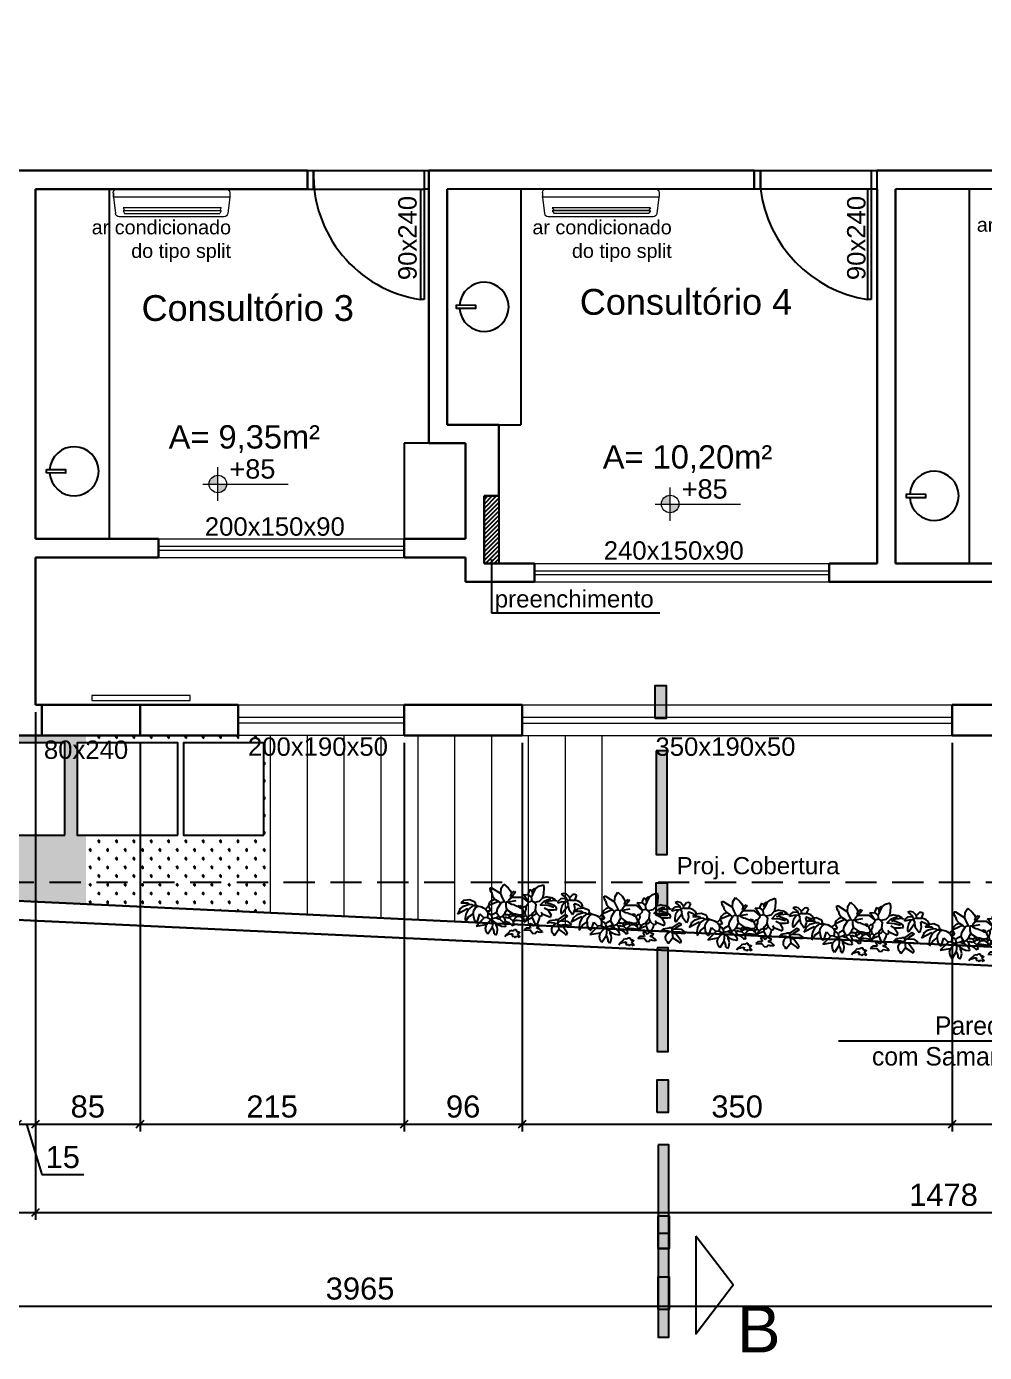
# Model space of a CAD drawing. Extents: x -165 to 197, y 154 to 653.
# Drawn here: x 113.43 to 121.23, y 470.75 to 481.55 of the extents above; entities that cross this region are included whole.
import ezdxf
from ezdxf.enums import TextEntityAlignment as Align

# ---------------------------------------------------------------- set-up
doc = ezdxf.new("R2010")
doc.units = 0
doc.header["$MEASUREMENT"] = 0
doc.header["$PDMODE"] = 3
doc.header["$PDSIZE"] = 0.1
doc.linetypes.add('HIDDEN2', pattern=[4.7625, 3.175, -1.5875])
doc.layers.get('0').update_dxf_attribs({"linetype": 'CONTINUOUS'})
doc.layers.get('DEFPOINTS').update_dxf_attribs({"linetype": 'CONTINUOUS'})
for name, color, linetype, lineweight in [('AIT-ESQUADRIA 34', 252, 'CONTINUOUS', 15), ('AIT-PAREDE', 4, 'CONTINUOUS', 30), ('construir', 1, 'CONTINUOUS', 25), ('COTA de NIVEL', 12, 'CONTINUOUS', 20), ('FININHA', 251, 'CONTINUOUS', 25), ('LAYOUT', 251, 'CONTINUOUS', 25), ('TEXTO-190', 190, 'CONTINUOUS', 20)]:
    doc.layers.add(name, color=color, linetype=linetype, lineweight=lineweight)
for name, color, linetype in [('AIT-PORTAS', 2, 'CONTINUOUS'), ('AIT-VEGETAÇÃO 25', 92, 'CONTINUOUS'), ('COTA', 1, 'CONTINUOUS'), ('COTA LUMINO', 9, 'CONTINUOUS'), ('COTA MODIF', 172, 'CONTINUOUS'), ('LINHA CORTE', 7, 'CONTINUOUS'), ('PROJECAO', 5, 'HIDDEN2'), ('TEXTO', 190, 'CONTINUOUS'), ('TXT-LAYOUT', 192, 'CONTINUOUS')]:
    doc.layers.add(name, color=color, linetype=linetype)
doc.styles.add('ARIAL', font='ARIAL.TTF', dxfattribs={"height": 0.18})
doc.styles.add('cota25', font='ARIAL.TTF', dxfattribs={"height": 0.06})
doc.styles.add('PLANTA', font='stylu.ttf', dxfattribs={"height": 0.22})
doc.dimstyles.new('Copy of ISO-25', dxfattribs={"dimtxt": 0.18, "dimasz": 0.06, "dimexe": 0.06, "dimexo": 0.06, "dimgap": 0.05, "dimtad": 1, "dimdec": 0, "dimlfac": 100, "dimdsep": 46, "dimtxsty": 'ARIAL', "dimblk1": 'OBLIQUE', "dimblk2": 'OBLIQUE', "dimsah": 1, "dimcen": 2.5, "dimdle": 0.06, "dimclrd": 256, "dimclre": 256, "dimclrt": 256, "dimadec": 0, "dimazin": 0, "dimtfac": 1, "dimtdec": 0, "dimtmove": 1, "dimatfit": 3, "dimldrblk": 'OBLIQUE', "dimfxl": 0, "dimtolj": 1, "dimtzin": 0, "dimlwd": -1, "dimlwe": -1, "dimarcsym": 0})
pattern_1 = [(360, (72.50787, -1.46317), (0.070710678, 0.070710678), [0.01875, -0.122671356]), (315, (72.50787, -1.46317), (0.070710678, 0.070710678), [0.01875, -0.08125]), (45, (72.50787, -1.46317), (-0.070710678, 0.070710678), [0.01875, -0.08125])]

# ---------------------------------------------------------------- blocks, each defined once
blk = doc.blocks.new('BUSCH1')
for p, q in [((-6.87, 7.43), (-6.56, 7.43)), ((-6.85, 7.18), (-6.87, 7.43)), ((-6.78, 6.73), (-6.85, 7.18)), ((-6.56, 6.36), (-6.78, 6.73)), ((-6.56, 7.43), (-4.64, 6.2)), ((-6.56, 6.36), (-6.33, 5.59)), ((-4.64, 6.2), (-4.49, 6.13)), ((-4.49, 6.13), (-4.38, 7.36)), ((-4.1, 5.22), (-4.49, 6.13)), ((-4.38, 7.36), (-3.78, 8.29)), ((-3.78, 8.29), (-2.83, 7.4)), ((-2.83, 7.4), (-2.4, 6.84)), ((-2.4, 6.84), (-2.1, 6.2)), ((-2.1, 6.2), (-2.34, 5.59)), ((-2.1, 6.2), (-1.41, 6.66)), ((-1.18, 6.43), (-2.1, 5.28)), ((-1.41, 6.66), (-1.18, 6.43)), ((2.05, 7.05), (1.66, 6.2)), ((1.66, 6.2), (1.66, 5.9)), ((2.51, 6.74), (2.05, 7.05)), ((2.74, 6.05), (2.35, 5.36)), ((2.51, 6.74), (3.12, 7.28)), ((2.51, 6.74), (2.58, 6.2)), ((2.58, 6.2), (2.74, 6.05)), ((2.74, 6.05), (3.42, 7.29)), ((3.12, 7.28), (3.43, 7.28)), ((3.42, 7.29), (4.09, 7.8)), ((4.09, 7.8), (5.08, 8.14)), ((5.11, 6.07), (4.89, 5.13)), ((5.08, 8.14), (5.19, 7.4)), ((5.19, 7.4), (5.11, 6.07)), ((9.64, 6.15), (9.09, 6.01)), ((9.09, 6.01), (10.16, 5.16)), ((10.27, 6), (9.64, 6.15)), ((10.7, 5.55), (10.27, 6)), ((12.11, 5.96), (11.68, 5.92)), ((12.55, 5.78), (12.11, 5.96)), ((-13.73, 2.55), (-12.88, 3.32)), ((-12.83, 4.56), (-13.44, 4.03)), ((-13.42, 4.05), (-11.87, 4.05)), ((-12.88, 3.32), (-11.56, 3.74)), ((-11.47, 4.74), (-12.83, 4.56)), ((-11.87, 4.05), (-11.56, 3.74)), ((-10.71, 3.44), (-11.79, 2.59)), ((-11.56, 3.74), (-10.95, 3.67)), ((-10.31, 4.25), (-11.47, 4.74)), ((-10.95, 3.67), (-10.71, 3.44)), ((-10.71, 3.44), (-10.33, 3.44)), ((-10.56, 2.38), (-10.04, 3.14)), ((-10.18, 3.67), (-10.33, 3.44)), ((-10.02, 3.13), (-10.33, 3.44)), ((-10.31, 4.25), (-10.18, 3.67)), ((-9.68, 3.34), (-10.19, 3.69)), ((-9.63, 3.32), (-10.02, 3.13)), ((-8.75, 3.09), (-9.68, 3.34)), ((-8.33, 2.9), (-8.75, 3.09)), ((-7.26, 3.36), (-7.95, 2.67)), ((-7.26, 3.28), (-6.99, 4.11)), ((-7.26, 3.36), (-7.26, 3.28)), ((-7.26, 3.28), (-6.79, 2.44)), ((-6.79, 3.59), (-7.18, 3.44)), ((-6.99, 4.11), (-6.32, 4.7)), ((-5.03, 4.36), (-6.79, 3.59)), ((-6.33, 5.59), (-5.79, 4.9)), ((-6.32, 4.7), (-5.79, 4.9)), ((-5.79, 4.9), (-5.03, 4.43)), ((-4.49, 3.97), (-5.26, 2.74)), ((-5.03, 4.43), (-5.03, 4.36)), ((-5.03, 4.36), (-4.49, 3.97)), ((-4.49, 3.97), (-4.17, 4.25)), ((-4.17, 4.25), (-3.64, 4.36)), ((-3.64, 4.36), (-4.1, 5.22)), ((-3.64, 4.36), (-3.33, 4.05)), ((-3.18, 4.2), (-3.33, 4.05)), ((-3.33, 4.05), (-3.33, 3.28)), ((-3.33, 3.28), (-3.18, 2.74)), ((-2.8, 4.2), (-3.18, 4.2)), ((-2.18, 5.28), (-2.8, 4.43)), ((-2.8, 4.43), (-2.72, 4.28)), ((-2.72, 4.28), (-2.8, 4.2)), ((-2.58, 3.96), (-2.8, 4.2)), ((-2.72, 4.28), (-1.03, 4.59)), ((-2.05, 3.66), (-2.58, 3.96)), ((-2.34, 5.59), (-2.18, 5.28)), ((-2.18, 5.28), (-2.1, 5.28)), ((-2.1, 5.28), (-2.03, 5.28)), ((-1.49, 3.59), (-2.05, 3.66)), ((0.46, 5.28), (-2.03, 5.28)), ((-1.49, 3.59), (-0.64, 3.28)), ((-0.64, 3.28), (-0.26, 3.44)), ((-0.64, 3.28), (-0.18, 2.97)), ((-0.26, 3.44), (0.05, 3.28)), ((0.05, 3.28), (-0.03, 2.97)), ((0.74, 3.2), (0.28, 2.74)), ((1.66, 4.28), (0.46, 5.28)), ((0.74, 5.82), (0.51, 5.9)), ((1.66, 5.9), (0.74, 5.82)), ((0.74, 5.82), (1.79, 4.24)), ((1.12, 3.2), (0.74, 3.2)), ((1.51, 3.67), (1.12, 3.2)), ((1.12, 3.2), (1.13, 2.63)), ((1.59, 3.74), (1.51, 3.67)), ((1.66, 4.2), (1.59, 3.74)), ((1.66, 5.9), (2.35, 5.36)), ((1.66, 4.2), (1.66, 4.28)), ((2.51, 4.43), (1.79, 4.24)), ((2.35, 5.36), (2.51, 4.43)), ((3.05, 4.13), (2.51, 4.43)), ((4.12, 4.36), (3.05, 4.13)), ((3.05, 4.13), (3.43, 3.67)), ((3.28, 2.44), (3.43, 3.67)), ((4.89, 5.13), (4.12, 4.36)), ((4.34, 3.53), (5.27, 4.45)), ((6.13, 3.43), (4.34, 3.53)), ((5.97, 5.43), (4.89, 5.13)), ((4.89, 5.13), (4.89, 5.2)), ((5.27, 4.45), (6.3, 4.92)), ((5.89, 4.13), (5.43, 3.9)), ((6.04, 4.36), (5.89, 4.13)), ((5.89, 4.13), (6.51, 3.9)), ((5.97, 5.43), (6.92, 5.29)), ((6.27, 4.43), (6.04, 4.36)), ((7.44, 3.04), (6.13, 3.43)), ((7.89, 4.59), (6.27, 4.43)), ((6.3, 4.92), (6.78, 4.87)), ((6.51, 3.9), (7.51, 3.51)), ((6.92, 5.29), (7.66, 4.85)), ((7.51, 3.51), (7.97, 3.13)), ((7.66, 4.85), (7.89, 4.59)), ((7.89, 4.59), (8.12, 4.51)), ((8.12, 2.59), (7.97, 3.13)), ((9.01, 4.93), (8.32, 4.39)), ((8.32, 4.39), (8.32, 4.01)), ((9.28, 4.26), (8.32, 4.01)), ((9.21, 3.34), (9, 2.45)), ((10.16, 5.01), (9.01, 4.93)), ((9.86, 4.24), (9.21, 3.34)), ((9.86, 4.24), (9.28, 4.26)), ((10.62, 3.39), (9.47, 1.86)), ((10.39, 4.32), (9.86, 4.24)), ((10.16, 5.16), (10.16, 5.01)), ((10.16, 5.01), (10.47, 4.55)), ((10.47, 4.55), (10.39, 4.32)), ((10.39, 4.32), (10.62, 3.78)), ((11.01, 4.7), (10.47, 4.55)), ((10.62, 3.78), (10.55, 3.55)), ((10.55, 3.55), (10.62, 3.39)), ((10.62, 3.39), (10.77, 2.67)), ((10.93, 5.24), (10.7, 5.55)), ((11.32, 5.55), (10.93, 5.24)), ((10.93, 5.24), (11.01, 4.7)), ((11.01, 4.7), (12.24, 4.7)), ((11.68, 5.92), (11.32, 5.55)), ((12.16, 3.93), (12.01, 3.78)), ((12.18, 2.74), (12.01, 3.78)), ((12.55, 5.78), (12.16, 4.85)), ((12.16, 4.85), (12.24, 4.7)), ((12.16, 3.93), (12.99, 3.59)), ((13.13, 4.37), (12.24, 4.7)), ((12.99, 3.59), (13.7, 2.93)), ((13.63, 3.96), (13.13, 4.37)), ((13.93, 3.24), (13.63, 3.96)), ((13.7, 2.93), (13.93, 3.24)), ((-11.95, 2.74), (-14.23, 1.55)), ((-13.71, 2.59), (-14.23, 1.55)), ((-12.32, 1.49), (-12.49, 0.6)), ((-12.49, 0.6), (-12.43, -0.22)), ((-12.43, -0.22), (-11.7, 0.9)), ((-11.79, 2.59), (-12.32, 1.49)), ((-11.79, 2.59), (-11.95, 2.74)), ((-11.7, 0.9), (-10.68, 1.61)), ((-10.68, 1.61), (-10.56, 2.38)), ((-10.68, 1.61), (-10.63, 0.84)), ((-10.63, 0.84), (-10.35, 0.07)), ((-10.35, 0.07), (-9.84, -0.28)), ((-8.18, 0.67), (-10.03, -1.19)), ((-9.77, -0.26), (-9.18, 1.59)), ((-9.18, 1.59), (-8.33, 0.74)), ((-7.95, 2.67), (-8.33, 2.9)), ((-8.33, 0.74), (-8.18, 0.67)), ((-7.49, 0.74), (-8.18, 0.67)), ((-7.95, 2.67), (-7.56, 2.21)), ((-6.64, 0.36), (-7.72, -0.87)), ((-6.95, 2.21), (-7.56, 2.21)), ((-7.56, 2.21), (-7.41, 1.74)), ((-7.41, 1.74), (-7.49, 0.74)), ((-7.49, 0.74), (-6.64, 0.36)), ((-7.14, 1.7), (-7.41, 1.74)), ((-6.82, 1.48), (-7.14, 1.7)), ((-6.79, 2.44), (-6.95, 2.21)), ((-6.56, 1.13), (-6.82, 1.48)), ((-6.64, 0.36), (-6.49, 0.36)), ((-6.26, 1.44), (-6.56, 1.13)), ((-6.56, 1.13), (-6.41, 0.44)), ((-6.41, 0.44), (-6.49, 0.36)), ((-6.49, 0.36), (-6.26, 0.05)), ((-5.49, 0.67), (-6.41, 0.44)), ((-6.26, 0.05), (-6.41, -1.48)), ((-5.41, 1.9), (-6.26, 1.44)), ((-6.26, 0.05), (-5.49, -0.56)), ((-4.87, 0.98), (-5.49, 0.67)), ((-5.49, 0.67), (-4.95, 0.44)), ((-5.26, 2.74), (-5.41, 1.9)), ((-5.41, 1.9), (-4.87, 0.98)), ((-4.95, 0.44), (-4.8, 0.44)), ((-4.87, 0.98), (-4.64, 0.74)), ((-4.64, 0.74), (-4.8, 0.44)), ((-4.8, 0.44), (-3.87, -0.33)), ((-4.1, 0.98), (-4.64, 0.74)), ((-3.72, 1.44), (-4.1, 0.98)), ((-4.1, 0.98), (-3.72, 0.67)), ((-3.57, 1.82), (-3.72, 1.44)), ((-3.72, 1.44), (-3.03, 1.44)), ((-3.49, 0.82), (-3.72, 0.67)), ((-3.72, 0.67), (-3.41, -0.18)), ((-3.41, 2.05), (-3.57, 1.82)), ((-2.87, 0.59), (-3.49, 0.82)), ((-3.18, 2.59), (-3.41, 2.05)), ((-3.18, 2.74), (-3.18, 2.59)), ((-3.18, 2.59), (-1.95, 1.74)), ((-3.03, 1.44), (-2.64, 1.28)), ((-2.49, 0.74), (-2.87, 0.59)), ((-2.03, 1.67), (-2.64, 1.28)), ((-2.64, 1.28), (-2.57, 0.9)), ((-2.57, 0.9), (-2.49, 0.74)), ((-1.87, 1.13), (-2.49, 0.74)), ((-2.49, 0.74), (-2.49, 0.67)), ((-2.49, 0.67), (-1.8, 0.05)), ((-1.95, 1.74), (-2.03, 1.67)), ((-2.03, 1.67), (-1.95, 1.28)), ((-1.95, 1.74), (-1.49, 1.59)), ((-1.95, 1.28), (-1.87, 1.13)), ((-1.8, 1.05), (-1.87, 1.13)), ((-1.34, 1.36), (-1.8, 1.05)), ((-1.11, 0.74), (-1.8, 0.05)), ((-1.8, 0.05), (-1.72, -0.18)), ((-1.07, 0.1), (-1.73, -0.16)), ((-1.49, 1.59), (-1.34, 1.36)), ((-1.49, 1.59), (-1.18, 1.59)), ((-1.18, 1.59), (-1.34, 1.36)), ((-1.34, 1.36), (-1.34, 1.28)), ((-1.34, 1.28), (-1.11, 0.74)), ((-1.18, 1.59), (-0.87, 1.51)), ((-0.57, 1.05), (-1.11, 0.74)), ((-0.72, 0.13), (-1.07, 0.1)), ((-0.87, 1.51), (-0.11, 1.28)), ((-0.87, 1.51), (-0.57, 1.05)), ((0.82, -0.1), (-0.72, 0.13)), ((-0.57, 1.05), (-0.18, 1.05)), ((-0.18, 2.97), (-0.03, 2.97)), ((-0.11, 1.28), (-0.18, 1.05)), ((-0.18, 1.05), (0.28, 0.74)), ((0.36, 1.36), (-0.11, 1.28)), ((-0.03, 2.97), (0.28, 2.74)), ((0.28, 2.74), (0.43, 2.36)), ((0.28, 0.74), (0.51, 0.67)), ((0.59, 1.59), (0.36, 1.36)), ((0.36, 1.36), (0.66, 0.9)), ((0.43, 2.36), (0.66, 2.05)), ((0.66, 0.9), (0.51, 0.67)), ((0.51, 0.67), (0.82, -0.1)), ((0.66, 2.05), (0.59, 1.59)), ((0.66, 2.05), (0.89, 2.05)), ((0.97, 1.21), (0.66, 0.9)), ((1.13, 2.63), (0.89, 2.05)), ((0.89, 2.05), (0.97, 1.21)), ((0.97, 1.21), (1.43, 0.9)), ((1.43, 0.82), (0.97, -0.18)), ((0.97, -0.18), (1.59, 0.34)), ((1.89, 1.13), (1.43, 0.82)), ((1.43, 0.9), (1.43, 0.82)), ((1.59, 0.34), (2.16, 0.59)), ((2.43, 1.28), (1.89, 1.13)), ((2.16, 0.59), (2.58, 0.67)), ((2.58, 1.67), (2.43, 1.28)), ((2.43, 1.28), (2.58, 1.21)), ((2.58, 1.74), (2.58, 1.67)), ((2.74, 1.74), (2.58, 1.67)), ((2.89, 1.21), (2.58, 1.21)), ((2.58, 1.21), (2.58, 0.67)), ((2.58, 0.67), (3.2, -0.79)), ((3.05, 2.13), (2.74, 1.74)), ((3.12, 1.36), (2.89, 1.21)), ((3.28, 2.44), (3.05, 2.21)), ((3.05, 2.21), (3.05, 2.13)), ((3.51, 1.74), (3.12, 1.36)), ((3.28, 2.44), (3.28, 2.21)), ((3.28, 2.21), (3.51, 1.74)), ((3.51, 1.74), (4.28, 0.98)), ((3.88, -0.24), (4.22, 0.53)), ((4.22, 0.53), (4.28, 0.98)), ((4.58, 0.98), (4.28, 0.98)), ((4.81, 1.59), (4.58, 1.9)), ((4.81, 1.59), (4.58, 0.98)), ((4.81, 1.59), (6.66, 0.82)), ((6.12, 2.44), (5.28, 2.9)), ((5.96, -0.48), (6.53, 0.08)), ((6.12, 2.44), (6.2, 2.51)), ((6.12, 2.44), (6.81, 1.28)), ((6.2, 2.51), (7.43, 2.51)), ((6.53, 0.08), (7.74, 0.28)), ((6.66, 0.82), (6.81, 1.28)), ((7.43, 2.51), (8.12, 2.59)), ((8.27, 0.28), (7.74, 0.28)), ((8.27, 0.36), (8.35, 0.36)), ((8.27, 0.36), (8.27, 0.28)), ((8.35, 0.36), (8.27, 0.28)), ((8.27, 0.28), (8.27, 0.21)), ((8.27, 0.21), (8.5, -0.18)), ((8.35, 0.36), (8.43, 0.36)), ((9.97, 1.44), (8.43, 0.36)), ((9.12, 0.05), (8.5, -0.18)), ((9, 2.45), (9.01, 1.78)), ((9.01, 1.78), (9.16, 1.62)), ((9.16, 1.62), (9.09, 1.55)), ((9.27, 0.28), (9.12, 0.05)), ((9.12, 0.05), (10.43, -0.02)), ((9.47, 1.86), (9.16, 1.62)), ((10.5, 1.05), (9.27, 0.28)), ((9.97, 1.44), (10.5, 1.05)), ((10.77, 2.67), (11.62, 1.47)), ((11.62, 1.47), (11.93, 1.86)), ((11.93, 1.86), (12.18, 2.74)), ((-10.03, -1.19), (-7.79, -0.79)), ((-7.89, -1.61), (-7.72, -0.87)), ((-7.73, -2.46), (-7.89, -1.61)), ((-7.79, -0.79), (-7.72, -0.87)), ((-7.36, -3), (-7.73, -2.46)), ((-6.49, -1.64), (-7.36, -3)), ((-6.41, -1.48), (-6.49, -1.64)), ((-6.41, -1.48), (-6.18, -1.89)), ((-6.18, -1.89), (-6.05, -2.39)), ((-6.05, -2.39), (-6.03, -2.72)), ((-5.64, -3.18), (-6.03, -2.72)), ((-5.64, -3.18), (-5.32, -2.69)), ((-5.49, -0.56), (-5.49, -0.64)), ((-5.49, -0.56), (-5.13, -0.82)), ((-5.49, -0.95), (-5.49, -0.64)), ((-5.29, -1.32), (-5.49, -0.95)), ((-5.32, -2.69), (-5.19, -1.92)), ((-5.19, -1.92), (-5.29, -1.32)), ((-5.13, -0.82), (-4.33, -1.14)), ((-4.33, -1.14), (-3.49, -1.25)), ((-3.87, -0.33), (-3.72, -0.33)), ((-3.41, -0.18), (-3.72, -0.33)), ((-3.72, -0.33), (-3.57, -0.72)), ((-3.57, -0.72), (-3.41, -1.02)), ((-3.57, -1.25), (-3.49, -1.25)), ((-3.41, -1.02), (-3.49, -1.25)), ((-3.49, -1.25), (-3.41, -1.41)), ((-2.63, -0.41), (-3.41, -0.18)), ((-2.72, -2.64), (-3.26, -3.1)), ((-2.8, -3), (-2.24, -2.91)), ((-2.49, -2.41), (-2.72, -2.64)), ((-2.32, -0.62), (-2.63, -0.41)), ((-2.41, -2.25), (-2.49, -2.33)), ((-2.49, -2.33), (-2.49, -2.41)), ((-2.41, -2.25), (-2.26, -2.1)), ((-1.95, -1.02), (-2.32, -0.62)), ((-2.26, -2.1), (-1.88, -2.2)), ((-2.24, -2.91), (-1.87, -2.87)), ((-1.72, -1.1), (-1.95, -1.02)), ((-1.87, -2.87), (-1.95, -3.33)), ((-1.88, -2.2), (-1.58, -2.1)), ((-1.72, -0.18), (-1.57, -0.95)), ((-1.57, -0.95), (-1.72, -1.1)), ((-1.58, -2.1), (-1.41, -1.95)), ((-1.41, -1.95), (-1.03, -1.95)), ((-1.03, -1.95), (-1.03, -2.33)), ((-1.03, -2.33), (-0.41, -2.41)), ((-0.26, -2.64), (-0.72, -2.87)), ((-0.72, -2.87), (-0.18, -3.48)), ((-0.41, -2.41), (-0.26, -2.64)), ((-0.11, -2.72), (-0.26, -2.64)), ((1.2, -1.64), (0.74, -2.02)), ((0.74, -2.02), (0.82, -2.18)), ((0.82, -0.1), (0.97, -0.18)), ((2.12, -2.1), (0.82, -2.18)), ((2.12, -1.64), (1.2, -1.64)), ((2.18, -0.68), (1.82, -0.72)), ((1.82, -0.72), (2.2, -1.48)), ((2.2, -1.48), (2.12, -1.64)), ((2.74, -2.87), (2.12, -2.1)), ((2.54, -0.83), (2.18, -0.68)), ((2.82, -1.18), (2.54, -0.83)), ((3.35, -2.79), (2.74, -2.87)), ((3.2, -0.79), (2.82, -1.18)), ((3.58, -0.72), (3.2, -0.79)), ((3.35, -2.56), (3.58, -2.33)), ((3.35, -2.79), (3.35, -2.56)), ((3.51, -1.48), (3.86, -1.35)), ((3.81, -1.72), (3.51, -1.48)), ((3.58, -0.72), (3.88, -0.24)), ((3.58, -0.72), (4.28, -1.02)), ((3.58, -2.33), (4.01, -2.47)), ((3.96, -1.74), (3.81, -1.72)), ((3.86, -1.35), (4.13, -1.2)), ((4.27, -1.91), (3.96, -1.74)), ((4.01, -2.47), (4.46, -2.51)), ((4.13, -1.2), (4.28, -1.02)), ((4.63, -2.22), (4.27, -1.91)), ((4.46, -2.51), (4.81, -2.48)), ((4.81, -2.48), (4.63, -2.22)), ((4.81, -2.48), (4.89, -2.56)), ((6.81, -0.33), (5.96, -0.48)), ((6.81, -0.33), (7.58, -0.41)), ((7.04, -1.18), (6.88, -1.7)), ((6.88, -1.7), (6.92, -2.37)), ((6.92, -2.37), (7.27, -2.79)), ((7.74, -0.64), (7.04, -1.18)), ((7.27, -2.79), (7.43, -3.25)), ((7.58, -0.41), (7.74, -0.64)), ((8.58, -1.95), (7.66, -3.18)), ((8.27, -0.56), (7.74, -0.64)), ((8.5, -0.18), (8.27, -0.56)), ((8.27, -0.56), (8.43, -0.79)), ((8.43, -0.79), (9.27, -0.95)), ((8.43, -0.79), (8.58, -1.95)), ((8.58, -1.95), (9.81, -2.79)), ((9.66, -0.87), (9.27, -0.95)), ((9.27, -0.95), (10.43, -2.56)), ((11.2, -1.02), (9.66, -0.87)), ((9.81, -2.79), (10.2, -3.18)), ((10.43, -2.56), (10.2, -3.18)), ((10.43, -0.02), (11.35, -0.72)), ((11.35, -0.72), (11.2, -1.02)), ((-3.26, -3.18), (-3.57, -3.56)), ((-3.26, -3.18), (-2.8, -3)), ((-3.26, -3.1), (-3.26, -3.18)), ((-1.95, -3.33), (-1.95, -3.41)), ((-1.95, -3.41), (-1.41, -3.48)), ((-1.41, -3.48), (-1.26, -3.71)), ((-1.26, -3.71), (-1.11, -3.49)), ((-1.11, -3.49), (-0.85, -3.41)), ((-0.85, -3.41), (-0.53, -3.46)), ((-0.53, -3.46), (-0.34, -3.71)), ((-0.18, -3.48), (-0.34, -3.71)), ((7.66, -3.18), (7.43, -3.25))]:
    blk.add_line(p, q)
for centre, start, end in [((-10.31, 4.25), 12.8043, 67.5333), ((0.46, 5.28), 49.844, 89.647)]:
    blk.add_arc(centre, 0.00000961, start, end)
blk = doc.blocks.new('_OBLIQUE')
at = {"color": 0, "linetype": 'ByBlock'}
blk.add_line((-0.5, -0.5), (0.5, 0.5), dxfattribs=at)
blk = doc.blocks.new('*D284')
at = {"layer": 'COTA'}
for p, q in [((113.359, 475.866), (113.359, 472.552)), ((113.507, 475.966), (113.507, 472.552)), ((113.299, 472.612), (113.567, 472.612)), ((113.433, 472.612), (113.557, 472.201)), ((113.557, 472.201), (113.899, 472.201))]:
    blk.add_line(p, q, dxfattribs=at)
at = {"layer": 'DEFPOINTS', "color": 0}
for p in [(113.507, 476.026), (113.359, 475.926), (113.507, 472.612)]:
    blk.add_point(p, dxfattribs=at)
at = {"layer": 'COTA', "xscale": 0.06, "yscale": 0.06, "zscale": 0.06, "rotation": 180}
blk.add_blockref('_OBLIQUE', (113.359, 472.612), dxfattribs=at)
at = {"layer": 'COTA', "xscale": 0.06, "yscale": 0.06, "zscale": 0.06}
blk.add_blockref('_OBLIQUE', (113.507, 472.612), dxfattribs=at)
at = {"layer": 'COTA', "insert": (113.728, 472.343), "char_height": 0.18, "attachment_point": 5, "style": 'ARIAL'}
blk.add_mtext('\\A1;15', dxfattribs=at)
blk = doc.blocks.new('*D285')
at = {"layer": 'COTA'}
for p, q in [((113.507, 475.966), (113.507, 472.552)), ((114.357, 475.716), (114.357, 472.552)), ((113.447, 472.612), (114.417, 472.612))]:
    blk.add_line(p, q, dxfattribs=at)
at = {"layer": 'DEFPOINTS', "color": 0}
for p in [(113.507, 476.026), (114.357, 475.776), (114.357, 472.612)]:
    blk.add_point(p, dxfattribs=at)
at = {"layer": 'COTA', "xscale": 0.06, "yscale": 0.06, "zscale": 0.06, "rotation": 180}
blk.add_blockref('_OBLIQUE', (113.507, 472.612), dxfattribs=at)
at = {"layer": 'COTA', "xscale": 0.06, "yscale": 0.06, "zscale": 0.06}
blk.add_blockref('_OBLIQUE', (114.357, 472.612), dxfattribs=at)
at = {"layer": 'COTA', "insert": (113.932, 472.754), "char_height": 0.18, "attachment_point": 5, "style": 'ARIAL'}
blk.add_mtext('\\A1;85', dxfattribs=at)
blk = doc.blocks.new('*D286')
at = {"layer": 'COTA'}
for p, q in [((114.357, 475.716), (114.357, 472.552)), ((116.507, 475.716), (116.507, 472.552)), ((114.297, 472.612), (116.567, 472.612))]:
    blk.add_line(p, q, dxfattribs=at)
at = {"layer": 'DEFPOINTS', "color": 0}
for p in [(114.357, 475.776), (116.507, 475.776), (116.507, 472.612)]:
    blk.add_point(p, dxfattribs=at)
at = {"layer": 'COTA', "xscale": 0.06, "yscale": 0.06, "zscale": 0.06, "rotation": 180}
blk.add_blockref('_OBLIQUE', (114.357, 472.612), dxfattribs=at)
at = {"layer": 'COTA', "xscale": 0.06, "yscale": 0.06, "zscale": 0.06}
blk.add_blockref('_OBLIQUE', (116.507, 472.612), dxfattribs=at)
at = {"layer": 'COTA', "insert": (115.432, 472.754), "char_height": 0.18, "attachment_point": 5, "style": 'ARIAL'}
blk.add_mtext('\\A1;215', dxfattribs=at)
blk = doc.blocks.new('*D287')
at = {"layer": 'COTA'}
for p, q in [((116.507, 475.716), (116.507, 472.552)), ((117.467, 475.716), (117.467, 472.552)), ((116.447, 472.612), (117.527, 472.612))]:
    blk.add_line(p, q, dxfattribs=at)
at = {"layer": 'DEFPOINTS', "color": 0}
for p in [(116.507, 475.776), (117.467, 475.776), (117.467, 472.612)]:
    blk.add_point(p, dxfattribs=at)
at = {"layer": 'COTA', "xscale": 0.06, "yscale": 0.06, "zscale": 0.06, "rotation": 180}
blk.add_blockref('_OBLIQUE', (116.507, 472.612), dxfattribs=at)
at = {"layer": 'COTA', "xscale": 0.06, "yscale": 0.06, "zscale": 0.06}
blk.add_blockref('_OBLIQUE', (117.467, 472.612), dxfattribs=at)
at = {"layer": 'COTA', "insert": (116.987, 472.754), "char_height": 0.18, "attachment_point": 5, "style": 'ARIAL'}
blk.add_mtext('\\A1;96', dxfattribs=at)
blk = doc.blocks.new('*D288')
at = {"layer": 'COTA'}
for p, q in [((117.467, 475.716), (117.467, 472.552)), ((120.967, 475.716), (120.967, 472.552)), ((117.407, 472.612), (121.027, 472.612))]:
    blk.add_line(p, q, dxfattribs=at)
at = {"layer": 'DEFPOINTS', "color": 0}
for p in [(117.467, 475.776), (120.967, 475.776), (120.967, 472.612)]:
    blk.add_point(p, dxfattribs=at)
at = {"layer": 'COTA', "xscale": 0.06, "yscale": 0.06, "zscale": 0.06, "rotation": 180}
blk.add_blockref('_OBLIQUE', (117.467, 472.612), dxfattribs=at)
at = {"layer": 'COTA', "xscale": 0.06, "yscale": 0.06, "zscale": 0.06}
blk.add_blockref('_OBLIQUE', (120.967, 472.612), dxfattribs=at)
at = {"layer": 'COTA', "insert": (119.217, 472.754), "char_height": 0.18, "attachment_point": 5, "style": 'ARIAL'}
blk.add_mtext('\\A1;350', dxfattribs=at)
blk = doc.blocks.new('*D289')
at = {"layer": 'COTA'}
for p, q in [((120.967, 475.716), (120.967, 472.552)), ((122.337, 475.716), (122.337, 472.552)), ((120.907, 472.612), (122.397, 472.612))]:
    blk.add_line(p, q, dxfattribs=at)
at = {"layer": 'DEFPOINTS', "color": 0}
for p in [(120.967, 475.776), (122.337, 475.776), (122.337, 472.612)]:
    blk.add_point(p, dxfattribs=at)
at = {"layer": 'COTA', "xscale": 0.06, "yscale": 0.06, "zscale": 0.06, "rotation": 180}
blk.add_blockref('_OBLIQUE', (120.967, 472.612), dxfattribs=at)
at = {"layer": 'COTA', "xscale": 0.06, "yscale": 0.06, "zscale": 0.06}
blk.add_blockref('_OBLIQUE', (122.337, 472.612), dxfattribs=at)
at = {"layer": 'COTA', "insert": (121.652, 472.754), "char_height": 0.18, "attachment_point": 5, "style": 'ARIAL'}
blk.add_mtext('\\A1;137', dxfattribs=at)
blk = doc.blocks.new('*D297')
at = {"layer": 'COTA'}
for p, q in [((105.362, 472.552), (105.362, 471.833)), ((113.507, 472.552), (113.507, 471.833)), ((105.302, 471.893), (113.567, 471.893))]:
    blk.add_line(p, q, dxfattribs=at)
at = {"layer": 'DEFPOINTS', "color": 0}
for p in [(105.362, 472.612), (113.507, 472.612), (113.507, 471.893)]:
    blk.add_point(p, dxfattribs=at)
at = {"layer": 'COTA', "xscale": 0.06, "yscale": 0.06, "zscale": 0.06, "rotation": 180}
blk.add_blockref('_OBLIQUE', (105.362, 471.893), dxfattribs=at)
at = {"layer": 'COTA', "xscale": 0.06, "yscale": 0.06, "zscale": 0.06}
blk.add_blockref('_OBLIQUE', (113.507, 471.893), dxfattribs=at)
at = {"layer": 'COTA', "insert": (109.435, 472.035), "char_height": 0.18, "attachment_point": 5, "style": 'ARIAL'}
blk.add_mtext('\\A1;815', dxfattribs=at)
blk = doc.blocks.new('*D298')
at = {"layer": 'COTA'}
for p, q in [((113.507, 472.552), (113.507, 471.833)), ((128.287, 472.552), (128.287, 471.833)), ((113.447, 471.893), (128.347, 471.893))]:
    blk.add_line(p, q, dxfattribs=at)
at = {"layer": 'DEFPOINTS', "color": 0}
for p in [(113.507, 472.612), (128.287, 472.612), (128.287, 471.893)]:
    blk.add_point(p, dxfattribs=at)
at = {"layer": 'COTA', "xscale": 0.06, "yscale": 0.06, "zscale": 0.06, "rotation": 180}
blk.add_blockref('_OBLIQUE', (113.507, 471.893), dxfattribs=at)
at = {"layer": 'COTA', "xscale": 0.06, "yscale": 0.06, "zscale": 0.06}
blk.add_blockref('_OBLIQUE', (128.287, 471.893), dxfattribs=at)
at = {"layer": 'COTA', "insert": (120.897, 472.035), "char_height": 0.18, "attachment_point": 5, "style": 'ARIAL'}
blk.add_mtext('\\A1;1478', dxfattribs=at)
blk = doc.blocks.new('*D300')
at = {"layer": 'COTA'}
for p, q in [((96.323, 471.833), (96.323, 471.07)), ((135.973, 471.833), (135.973, 471.07)), ((96.263, 471.13), (136.033, 471.13))]:
    blk.add_line(p, q, dxfattribs=at)
at = {"layer": 'DEFPOINTS', "color": 0}
for p in [(96.323, 471.893), (135.973, 471.893), (135.973, 471.13)]:
    blk.add_point(p, dxfattribs=at)
at = {"layer": 'COTA', "xscale": 0.06, "yscale": 0.06, "zscale": 0.06, "rotation": 180}
blk.add_blockref('_OBLIQUE', (96.323, 471.13), dxfattribs=at)
at = {"layer": 'COTA', "xscale": 0.06, "yscale": 0.06, "zscale": 0.06}
blk.add_blockref('_OBLIQUE', (135.973, 471.13), dxfattribs=at)
at = {"layer": 'COTA', "insert": (116.148, 471.272), "char_height": 0.18, "attachment_point": 5, "style": 'ARIAL'}
blk.add_mtext('\\A1;3965', dxfattribs=at)
blk = doc.blocks.new('ar cond. split')
at = {"lineweight": 0}
for p, q in [((-0.0556, 0.3949), (-0.1672, 0.3807)), ((-0.025, 0.3952), (-0.0524, 0.3952)), ((0, 0.3702), (0, -0.3702)), ((-0.189, 0.3559), (-0.189, -0.3559)), ((-0.149, 0.3368), (-0.1651, 0.3272)), ((-0.1286, 0.3368), (-0.1447, 0.3272)), ((-0.149, -0.3284), (-0.1651, -0.3189)), ((-0.1286, -0.3284), (-0.1447, -0.3189)), ((-0.0556, -0.3949), (-0.1672, -0.3807)), ((-0.025, -0.3948), (-0.0524, -0.3948)), ((-0.025, -0.3952), (-0.0524, -0.3952))]:
    blk.add_line(p, q, dxfattribs=at)
for points in [[(-0.0564, 0.3947), (-0.0564, -0.3948)], [(-0.1651, -0.3189), (-0.1651, 0.3272)], [(-0.149, 0.3368), (-0.149, -0.3284)], [(-0.1447, -0.3189), (-0.1447, 0.3272)], [(-0.1286, 0.3368), (-0.1286, -0.3284)]]:
    blk.add_lwpolyline(points, dxfattribs=at)
for centre, start, end in [((-0.164, 0.3559), 97.26865, 180), ((-0.0524, 0.3702), 90, 97.26865), ((-0.025, 0.3702), 0, 90), ((-0.164, -0.3559), 180, 262.73135), ((-0.0524, -0.3702), 262.73135, 270), ((-0.0524, -0.3702), 262.73135, 270), ((-0.025, -0.3702), 270, 0)]:
    blk.add_arc(centre, 0.025, start, end, dxfattribs=at)

msp = doc.modelspace()

# ---------------------------------------------------------------- hatches: boundary and pattern name
at = {"layer": 'AIT-VEGETAÇÃO 25'}
h = msp.add_hatch(dxfattribs=at)
h.set_pattern_fill('GRASS', color=256, scale=0.1, angle=-90, style=0)
h.set_pattern_definition(pattern_1)
h.paths.add_polyline_path([(110.166, 474.965), (110.166, 475.715), (110.986, 475.715), (110.986, 474.965)], flags=16)
h.paths.add_polyline_path([(111.086, 474.965), (111.086, 475.715), (111.906, 475.715), (111.906, 474.965)], flags=16)
h.paths.add_polyline_path([(110.066, 474.965), (109.246, 474.965), (109.246, 475.715), (110.066, 475.715)], flags=16)
h.paths.add_polyline_path([(112.006, 474.965), (112.006, 475.715), (112.826, 475.715), (112.826, 474.965)], flags=16)
h.paths.add_polyline_path([(109.146, 474.965), (108.326, 474.965), (108.326, 475.715), (109.146, 475.715)], flags=16)
h.paths.add_polyline_path([(112.926, 474.965), (112.926, 475.715), (113.746, 475.715), (113.746, 474.965)], flags=16)
h.paths.add_polyline_path([(108.226, 474.965), (107.406, 474.965), (107.406, 475.715), (108.226, 475.715)], flags=16)
h.paths.add_polyline_path([(107.306, 474.965), (106.486, 474.965), (106.486, 475.715), (107.306, 475.715)], flags=16)
edge = h.paths.add_edge_path()
edge.add_line((113.917, 474.965), (113.846, 474.965))
edge.add_line((113.846, 474.965), (113.846, 475.715))
edge.add_line((113.846, 475.715), (113.917, 475.715))
edge.add_line((113.917, 475.715), (113.917, 475.776))
edge.add_line((113.917, 475.776), (105.512, 475.776))
edge.add_line((105.512, 475.776), (105.512, 475.727))
edge.add_line((105.512, 475.727), (106.212, 475.727))
edge.add_line((106.212, 475.727), (106.212, 475.715))
edge.add_line((106.212, 475.715), (106.386, 475.715))
edge.add_line((106.386, 475.715), (106.386, 474.965))
edge.add_line((106.386, 474.965), (105.566, 474.965))
edge.add_line((105.566, 474.965), (105.566, 475.035))
edge.add_arc((105.432, 475.811), 0.788, 275.8223, 279.7474, ccw=False)
edge.add_line((105.512, 475.027), (105.512, 474.8))
edge.add_line((105.512, 474.8), (113.917, 474.403))
edge.add_line((113.917, 474.403), (113.917, 474.965))
h = msp.add_hatch(dxfattribs=at)
h.set_pattern_fill('GRASS', color=256, scale=0.1, angle=-90, style=0)
h.set_pattern_definition(pattern_1)
h.paths.add_polyline_path([(115.417, 475.776), (114.507, 475.776), (114.357, 475.776), (113.917, 475.776), (113.917, 475.715), (114.666, 475.715), (114.666, 474.965), (113.917, 474.965), (113.917, 474.403), (115.417, 474.332)])
h.paths.add_polyline_path([(114.712, 474.965), (114.712, 475.715), (115.364, 475.715), (115.364, 474.965)], flags=16)
h.paths.add_polyline_path([(115.197, 475.57), (116.413, 475.57), (116.413, 475.799), (115.197, 475.799)], flags=9)
at = {"layer": 'construir'}
h = msp.add_hatch(dxfattribs=at)
h.set_pattern_fill('ANSI31', color=256, scale=0.2, style=0)
h.set_pattern_definition([(45, (23.584538, 87.84479), (-0.0176776695, 0.0176776695), [])])
h.paths.add_polyline_path([(117.277, 477.726), (117.157, 477.726), (117.157, 477.176), (117.277, 477.176)])
at = {"layer": 'COTA de NIVEL', "linetype": 'Continuous'}
h = msp.add_hatch(color=256, dxfattribs=at)
h.paths.add_polyline_path([(114.991, 477.823), (114.991, 477.894, 0.414214), (114.92, 477.823)])
h.paths.add_polyline_path([(114.991, 477.823), (114.991, 477.752, 0.414214), (115.062, 477.823)])
h = msp.add_hatch(color=256, dxfattribs=at)
h.paths.add_polyline_path([(118.672, 477.66), (118.672, 477.731, 0.414214), (118.601, 477.66)])
h.paths.add_polyline_path([(118.672, 477.66), (118.672, 477.588, 0.414214), (118.743, 477.66)])
at = {"layer": 'LINHA CORTE'}
for points in [[(118.64, 476.182), (118.551, 476.182), (118.551, 475.915), (118.64, 475.915)], [(118.647, 475.652), (118.558, 475.652), (118.558, 474.808), (118.647, 474.808)], [(118.647, 474.577), (118.558, 474.577), (118.558, 474.311), (118.647, 474.311)], [(118.655, 474.047), (118.566, 474.047), (118.566, 473.203), (118.655, 473.203)], [(118.655, 472.973), (118.566, 472.973), (118.566, 472.706), (118.655, 472.706)], [(118.662, 472.443), (118.574, 472.443), (118.574, 471.599), (118.662, 471.599)], [(118.663, 471.865), (118.574, 471.865), (118.574, 471.598), (118.663, 471.598)], [(118.662, 471.721), (118.574, 471.721), (118.574, 470.877), (118.662, 470.877)], [(118.663, 471.368), (118.574, 471.368), (118.574, 471.102), (118.663, 471.102)]]:
    msp.add_hatch(color=256, dxfattribs=at).paths.add_polyline_path(points)

# ---------------------------------------------------------------- linework, layer by layer
at = {"layer": 'AIT-ESQUADRIA 34', "color": 9}
for p, q in [((114.507, 477.376), (116.507, 477.376)), ((114.507, 477.316), (116.507, 477.316)), ((114.507, 477.285), (116.507, 477.285)), ((114.507, 477.225), (116.507, 477.225)), ((117.567, 477.176), (119.967, 477.176)), ((117.567, 477.116), (119.967, 477.116)), ((117.567, 477.086), (119.967, 477.086)), ((117.567, 477.026), (119.967, 477.026)), ((114.507, 476.026), (116.507, 476.026)), ((117.467, 476.026), (120.967, 476.026)), ((117.467, 476.026), (120.967, 476.026)), ((115.157, 475.926), (116.507, 475.926)), ((116.507, 475.876), (115.157, 475.876)), ((117.467, 475.926), (120.967, 475.926)), ((117.467, 475.926), (120.967, 475.926)), ((117.467, 475.876), (120.967, 475.876)), ((117.467, 475.876), (120.967, 475.876)), ((116.507, 475.776), (114.507, 475.776)), ((115.417, 475.776), (115.417, 474.332)), ((115.717, 475.776), (115.717, 474.318)), ((116.017, 475.776), (116.017, 474.303)), ((116.317, 475.776), (116.317, 474.289)), ((116.617, 475.776), (116.617, 474.275)), ((116.917, 475.776), (116.917, 474.516)), ((116.917, 475.776), (116.917, 474.261)), ((117.217, 475.776), (117.217, 474.247)), ((117.467, 475.776), (120.967, 475.776)), ((117.467, 475.776), (120.967, 475.776)), ((117.517, 475.776), (117.517, 474.232)), ((117.817, 475.776), (117.817, 474.218)), ((118.117, 475.776), (118.117, 474.204))]:
    msp.add_line(p, q, dxfattribs=at)
msp.add_lwpolyline([(114.766, 476.102), (113.966, 476.102), (113.966, 476.062), (114.766, 476.062)], close=True, dxfattribs=at)
at = {"layer": 'AIT-PAREDE', "ltscale": 10}
for p, q in [((113.005, 480.375), (115.72, 480.375)), ((113.507, 480.225), (115.72, 480.225)), ((113.507, 476.026), (114.507, 476.026)), ((113.507, 476.026), (113.557, 476.026)), ((116.507, 476.026), (117.181, 476.026)), ((116.507, 476.026), (116.507, 475.776)), ((117.158, 476.026), (117.467, 476.026))]:
    msp.add_line(p, q, dxfattribs=at)
at = {"layer": 'AIT-PAREDE'}
for p, q in [((115.72, 480.225), (115.72, 480.375)), ((116.707, 480.375), (119.357, 480.376)), ((116.707, 480.375), (116.707, 478.156)), ((119.357, 480.226), (119.357, 480.376)), ((120.357, 480.376), (122.907, 480.376)), ((113.507, 480.225), (113.507, 477.376)), ((116.857, 480.225), (119.357, 480.226)), ((116.857, 480.225), (116.857, 478.306)), ((120.357, 480.225), (120.357, 477.175)), ((120.507, 480.225), (122.907, 480.226)), ((120.507, 480.225), (120.507, 477.175)), ((117.277, 478.306), (116.857, 478.306)), ((117.277, 478.306), (117.007, 478.306)), ((117.277, 477.726), (117.277, 478.306)), ((117.277, 477.726), (117.277, 478.306)), ((117.007, 478.156), (116.707, 478.156)), ((117.007, 477.726), (117.007, 478.156)), ((117.007, 477.726), (117.007, 478.156)), ((117.277, 478.156), (117.277, 478.156)), ((117.007, 477.376), (117.007, 477.726)), ((117.157, 477.176), (117.157, 477.726)), ((117.157, 477.726), (117.277, 477.726)), ((117.188, 477.726), (117.277, 477.726)), ((113.507, 477.376), (114.507, 477.376)), ((114.507, 477.376), (114.507, 477.225)), ((116.507, 477.376), (117.007, 477.376)), ((116.507, 477.376), (116.507, 477.225)), ((113.507, 477.225), (113.507, 476.026)), ((113.507, 477.225), (114.507, 477.225)), ((113.507, 477.225), (113.507, 476.026)), ((116.507, 477.225), (117.007, 477.225)), ((117.007, 477.026), (117.007, 477.226)), ((117.007, 477.226), (117.007, 477.226)), ((117.157, 477.176), (117.567, 477.176)), ((117.567, 477.026), (117.567, 477.176)), ((119.967, 477.176), (120.357, 477.176)), ((119.967, 477.026), (119.967, 477.176)), ((120.507, 477.175), (122.337, 477.176)), ((117.567, 477.026), (117.007, 477.026)), ((122.337, 477.026), (119.967, 477.026)), ((113.557, 476.026), (113.557, 475.776)), ((114.357, 476.026), (114.357, 475.776)), ((115.157, 476.026), (114.357, 476.026)), ((115.157, 476.026), (115.157, 475.776)), ((117.467, 476.026), (117.467, 475.776)), ((120.967, 476.026), (121.377, 476.026)), ((120.967, 476.026), (120.967, 475.776)), ((120.967, 476.026), (121.227, 476.026)), ((120.967, 476.026), (120.967, 475.776)), ((120.967, 476.026), (121.227, 476.026)), ((114.507, 475.776), (111.373, 475.776)), ((115.157, 475.776), (114.357, 475.776)), ((117.467, 475.776), (116.507, 475.776)), ((121.227, 475.776), (120.967, 475.776)), ((121.227, 475.776), (120.967, 475.776)), ((121.227, 475.776), (120.967, 475.776)), ((121.227, 475.776), (122.337, 475.776)), ((121.227, 475.776), (122.337, 475.776)), ((121.227, 475.776), (122.337, 475.776))]:
    msp.add_line(p, q, dxfattribs=at)
for points in [[(135.973, 488.541), (135.973, 473.21), (96.323, 475.076), (96.323, 475.234)], [(135.973, 488.541), (135.973, 473.21), (96.323, 475.076), (96.323, 475.234)], [(96.323, 486.76), (135.823, 488.385), (135.823, 473.368), (119.673, 474.131)], [(119.673, 474.131), (110.249, 474.576)]]:
    msp.add_lwpolyline(points, dxfattribs=at)
at = {"layer": 'AIT-PORTAS', "color": 9}
for p, q in [((115.72, 480.375), (115.77, 480.375)), ((115.72, 480.375), (116.707, 480.375)), ((115.745, 480.375), (115.77, 480.375)), ((115.77, 480.375), (115.77, 480.225)), ((115.77, 480.225), (115.77, 480.375)), ((115.818, 480.375), (115.868, 480.375)), ((116.67, 480.375), (116.67, 479.325)), ((119.357, 480.376), (119.407, 480.376)), ((119.382, 480.376), (119.407, 480.376)), ((119.407, 480.376), (119.407, 480.226)), ((119.407, 480.226), (119.407, 480.376)), ((119.407, 480.376), (120.307, 480.376)), ((119.456, 480.376), (119.506, 480.376)), ((120.307, 480.376), (120.357, 480.376)), ((120.307, 480.376), (120.307, 479.326)), ((120.357, 480.226), (120.357, 480.376)), ((115.72, 480.225), (115.77, 480.225)), ((115.775, 480.225), (115.77, 480.225)), ((115.77, 480.225), (116.64, 480.225)), ((116.64, 480.225), (116.67, 480.225)), ((116.64, 480.225), (116.64, 479.325)), ((116.707, 480.225), (116.67, 480.225)), ((119.357, 480.226), (119.407, 480.226)), ((119.413, 480.226), (119.407, 480.226)), ((119.407, 480.226), (120.307, 480.226)), ((120.277, 480.226), (120.307, 480.226)), ((120.277, 480.226), (120.357, 480.226)), ((120.277, 480.226), (120.277, 479.326)), ((116.67, 479.325), (116.64, 479.325)), ((120.307, 479.326), (120.277, 479.326)), ((114.357, 476.026), (113.557, 476.026)), ((113.557, 475.776), (114.357, 475.776))]:
    msp.add_line(p, q, dxfattribs=at)
for centre, radius, start, end in [((116.793, 480.338), 1.024, 177.9014, 261.387), ((120.439, 480.352), 1.039, 186.9821, 261.0758)]:
    msp.add_arc(centre, radius, start, end, dxfattribs=at)
at = {"layer": 'construir'}
for p, q in [((117.277, 477.726), (117.277, 477.176)), ((117.217, 477.208), (117.217, 476.774)), ((117.217, 476.774), (118.589, 476.774))]:
    msp.add_line(p, q, dxfattribs=at)
at = {"layer": 'COTA de NIVEL', "linetype": 'Continuous'}
for p, q in [((114.988, 477.96, -1646.935), (114.988, 477.686, -1646.935)), ((114.869, 477.823, -1646.935), (115.564, 477.823, -1646.935)), ((118.669, 477.796), (118.669, 477.523)), ((118.55, 477.66), (119.245, 477.66))]:
    msp.add_line(p, q, dxfattribs=at)
for centre in [(114.991, 477.823, -1646.935), (118.672, 477.66)]:
    msp.add_circle(centre, 0.0713, dxfattribs=at)
at = {"layer": 'COTA LUMINO'}
for p, q in [((116.707, 478.156), (116.507, 478.156)), ((116.507, 478.156), (116.507, 477.376))]:
    msp.add_line(p, q, dxfattribs=at)
at = {"layer": 'FININHA'}
for points in [[(113.746, 474.965), (113.746, 475.715), (112.926, 475.715), (112.926, 474.965)], [(114.666, 474.965), (114.666, 475.715), (113.846, 475.715), (113.846, 474.965)], [(115.364, 474.965), (115.364, 475.715), (114.712, 475.715), (114.712, 474.965)]]:
    msp.add_lwpolyline(points, close=True, dxfattribs=at)
at = {"layer": 'LAYOUT', "lineweight": -2, "ltscale": 0.01}
for p, q in [((114.107, 480.225), (114.107, 477.376)), ((117.457, 480.225), (117.457, 478.306)), ((121.107, 480.226), (121.107, 477.175)), ((117.277, 478.306), (117.457, 478.306))]:
    msp.add_line(p, q, dxfattribs=at)
for points in [[(116.932, 479.281), (117.088, 479.28), (117.088, 479.251), (116.932, 479.251)], [(113.595, 477.942), (113.75, 477.941), (113.75, 477.912), (113.595, 477.913)], [(120.595, 477.742), (120.75, 477.741), (120.75, 477.712), (120.595, 477.712)]]:
    msp.add_lwpolyline(points, close=True, dxfattribs=at)
for centre in [(117.158, 479.266), (113.821, 477.927), (120.821, 477.727)]:
    msp.add_arc(centre, 0.2, 184.3907, 176.0318, dxfattribs=at)
at = {"layer": 'LINHA CORTE'}
for points in [[(118.551, 475.915), (118.551, 476.182), (118.64, 476.182), (118.64, 475.915)], [(118.558, 475.652), (118.558, 474.808), (118.647, 474.808), (118.647, 475.652)], [(118.558, 474.311), (118.558, 474.577), (118.647, 474.577), (118.647, 474.311)], [(118.566, 474.047), (118.566, 473.203), (118.655, 473.203), (118.655, 474.047)], [(118.566, 472.706), (118.566, 472.973), (118.655, 472.973), (118.655, 472.706)], [(118.574, 472.442), (118.574, 471.598), (118.662, 471.598), (118.662, 472.442)], [(118.574, 471.598), (118.574, 471.865), (118.663, 471.865), (118.663, 471.598)], [(118.574, 471.721), (118.574, 470.877), (118.662, 470.877), (118.662, 471.721)], [(118.882, 471.7), (118.882, 470.905), (119.186, 471.303)], [(118.574, 471.102), (118.574, 471.368), (118.663, 471.368), (118.663, 471.102)]]:
    msp.add_lwpolyline(points, close=True, dxfattribs=at)
at = {"layer": 'PROJECAO', "ltscale": 0.08}
msp.add_line((112.859, 474.581), (123.727, 474.581), dxfattribs=at)
at = {"layer": 'TXT-LAYOUT'}
msp.add_line((120.041, 473.29), (122.33, 473.29), dxfattribs=at)

# ---------------------------------------------------------------- block references
at = {"layer": 'AIT-VEGETAÇÃO 25', "xscale": 0.0362499999999955, "yscale": 0.0362499999999955, "zscale": 0.0362500000001092}
for p in [(117.456, 474.266), (118.383, 474.199), (119.342, 474.156), (120.277, 474.119), (121.233, 474.07)]:
    msp.add_blockref('BUSCH1', p, dxfattribs=at)
at = {"layer": 'COTA MODIF', "xscale": -1.200000000000045, "yscale": 1.200000000000045, "zscale": 1.200000000000045, "rotation": 270}
for p in [(114.614, 480.225), (118.107, 480.226)]:
    msp.add_blockref('ar cond. split', p, dxfattribs=at)

# ---------------------------------------------------------------- texts
at = {"layer": 'COTA de NIVEL', "linetype": 'Continuous', "style": 'ARIAL'}
for p in [(115.459, 478.025, -823.468), (119.14, 477.862, 823.468)]:
    msp.add_text('+85', height=0.1578, dxfattribs=at).set_placement(p, align=Align.TOP_RIGHT)
at = {"layer": 'COTA de NIVEL', "linetype": 'Continuous', "char_height": 0.115, "attachment_point": 3, "style": 'ARIAL'}
for insert in [(115.098, 479.971), (118.685, 479.971), (122.302, 479.992)]:
    msp.add_mtext('ar condicionado\\Pdo tipo split', dxfattribs=dict(at, insert=insert))
at = {"layer": 'TEXTO', "style": 'ARIAL'}
for p in [(116.459, 480.169), (120.112, 480.169)]:
    msp.add_text('90x240', height=0.1497, rotation=90, dxfattribs=at).set_placement(p, align=Align.TOP_RIGHT)
for s, p in [('200x150x90', (116.024, 477.552)), ('240x150x90', (119.271, 477.357)), ('200x190x50', (116.375, 475.76)), ('350x190x50', (119.692, 475.76)), ('80x240', (114.261, 475.735))]:
    msp.add_text(s, height=0.1497, dxfattribs=at).set_placement(p, align=Align.TOP_RIGHT)
msp.add_text('B', height=0.381, dxfattribs=at).set_placement((119.216, 470.753))
at = {"layer": 'TEXTO', "width": 8.59791, "attachment_point": 3, "style": 'ARIAL'}
for s, insert, char_height in [('{\\fArial|b0|i0|c238|p34;A= }9{\\fArial|b0|i0|c238|p34;,}35{\\fArial|b0|i0|c238|p34;m²}', (115.822, 478.302, -1646.935), 0.19), ('{\\fArial|b0|i0|c238|p34;A= }10{\\fArial|b0|i0|c238|p34;,}20{\\fArial|b0|i0|c238|p34;m²}', (119.503, 478.139), 0.19), ('preenchimento', (118.538, 476.958, -823.468), 0.14), ('Proj. Cobertura', (120.051, 474.786, -823.468), 0.14)]:
    msp.add_mtext(s, dxfattribs=dict(at, insert=insert, char_height=char_height))
at = {"layer": 'TEXTO-190', "char_height": 0.21, "attachment_point": 9, "style": 'cota25'}
for s, insert in [('Consultório 4', (119.665, 479.198)), ('Consultório 3', (116.098, 479.148))]:
    msp.add_mtext(s, dxfattribs=dict(at, insert=insert))
at = {"layer": 'TXT-LAYOUT', "insert": (121.92, 473.288), "char_height": 0.15, "attachment_point": 6, "style": 'PLANTA'}
msp.add_mtext('{\\fCentury Gothic|b0|i0|c0|p34;Parede Viva\\Pcom Samambaias}', dxfattribs=at)

# ---------------------------------------------------------------- dimensions: what is measured, and where the dimension line sits
at = {"layer": 'COTA'}
for base, p1, p2, picture, middle in [((113.507, 472.612), (113.359, 475.926), (113.507, 476.026), '*D284', (113.607, 472.343)), ((114.357, 472.612), (113.507, 476.026), (114.357, 475.776), '*D285', (113.932, 472.754)), ((116.507, 472.612), (114.357, 475.776), (116.507, 475.776), '*D286', (115.432, 472.754)), ((117.467, 472.612), (116.507, 475.776), (117.467, 475.776), '*D287', (116.987, 472.754)), ((120.967, 472.612), (117.467, 475.776), (120.967, 475.776), '*D288', (119.217, 472.754)), ((122.337, 472.612), (120.967, 475.776), (122.337, 475.776), '*D289', (121.652, 472.754)), ((113.5075, 471.8928), (105.3622, 472.6122), (113.5075, 472.6122), '*D297', (109.4349, 472.0347)), ((128.287, 471.893), (113.507, 472.612), (128.287, 472.612), '*D298', (120.897, 472.035)), ((135.973, 471.13), (96.323, 471.893), (135.973, 471.893), '*D300', (116.148, 471.272))]:
    dim = msp.add_linear_dim(base=base, p1=p1, p2=p2, dimstyle='Copy of ISO-25', dxfattribs=at)
    dim.commit()
    dim.dimension.update_dxf_attribs({"geometry": picture, "text_midpoint": middle})

doc.saveas('drawing.dxf')
